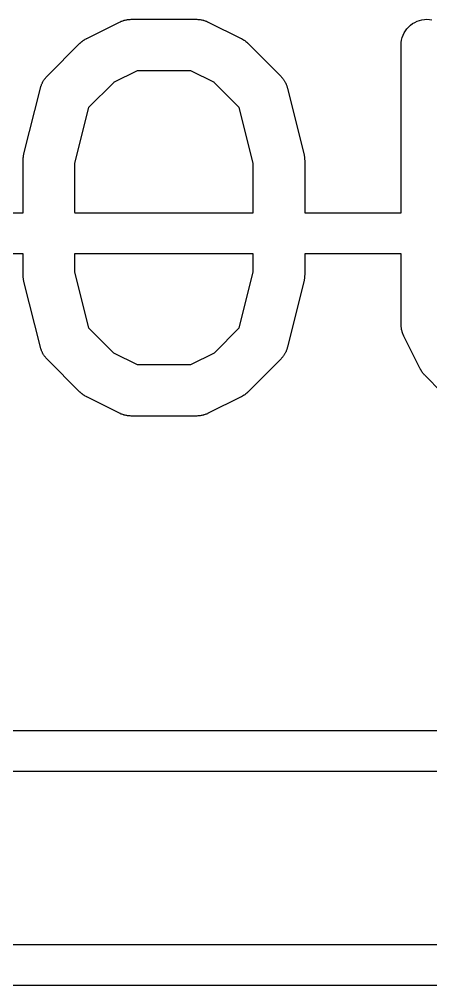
# Model space of a CAD drawing. Header units: metres. Extents: x 89 to 153, y -105 to 4.
# Drawn here: x 114.981 to 116.173, y -104.78 to -101.98 of the extents above; entities that cross this region are included whole.
import ezdxf

# ---------------------------------------------------------------- set-up
doc = ezdxf.new("R2010")
doc.units = ezdxf.units.M

msp = doc.modelspace()

# ---------------------------------------------------------------- linework, layer by layer
for points in [[(113.824, -102.5405), (114.9919, -102.5405), (114.9919, -102.5405), (114.9919, -102.5405), (114.9919, -102.5405), (114.9919, -102.5405), (114.9919, -102.5405), (114.9919, -102.5405), (114.9919, -102.5405), (114.9919, -102.5405), (114.9919, -102.5405), (114.9919, -102.5405), (114.992, -102.5405), (114.992, -102.5405), (114.992, -102.5405), (114.992, -102.5405), (114.992, -102.5405), (114.992, -102.5405), (114.992, -102.5405), (114.992, -102.5404), (114.992, -102.5404), (114.992, -102.5404), (114.992, -102.5404), (114.992, -102.5404), (114.992, -102.5404), (114.9921, -102.5404), (114.9921, -102.5404), (114.9921, -102.5404), (114.9921, -102.5404), (114.9921, -102.5404), (114.9921, -102.5404), (114.9921, -102.5404), (114.9921, -102.5404), (114.9921, -102.5404), (114.9921, -102.5404), (114.9921, -102.5404), (114.9921, -102.5404), (114.9921, -102.5404), (114.9921, -102.5404), (114.9922, -102.5404), (114.9922, -102.5404), (114.9922, -102.5404), (114.9922, -102.5404), (114.9922, -102.5404), (114.9922, -102.5404), (114.9922, -102.5403), (114.9922, -102.5403), (114.9922, -102.5403), (114.9922, -102.5403), (114.9922, -102.5403), (114.9922, -102.5403), (114.9922, -102.5403), (114.9922, -102.5403), (114.9922, -102.5403), (114.9922, -102.5403), (114.9923, -102.5403), (114.9923, -102.5403), (114.9923, -102.5403), (114.9923, -102.5403), (114.9923, -102.5403), (114.9923, -102.5403), (114.9923, -102.5402), (114.9923, -102.5402), (114.9923, -102.5402), (114.9923, -102.5402), (114.9923, -102.5402), (114.9923, -102.5402), (114.9923, -102.5402), (114.9923, -102.5402), (114.9923, -102.5402), (114.9923, -102.5402), (114.9923, -102.5402), (114.9923, -102.5402), (114.9923, -102.5402), (114.9923, -102.5402), (114.9923, -102.5401), (114.9923, -102.5401), (114.9923, -102.5401), (114.9923, -102.5401), (114.9923, -102.5401), (114.9923, -102.5401), (114.9923, -102.5401), (114.9924, -102.5401), (114.9924, -102.5401), (114.9924, -102.5401), (114.9924, -102.5401), (114.9924, -102.5401), (114.9924, -102.5401), (114.9924, -102.54), (114.9924, -102.54), (114.9924, -102.54), (114.9924, -102.54), (114.9924, -102.54), (114.9924, -102.54), (114.9924, -102.54), (114.9924, -102.54), (114.9924, -102.54), (114.9924, -102.54), (114.9924, -102.54), (114.9924, -102.3882), (114.9925, -102.3864), (114.9925, -102.3863), (114.9925, -102.3863), (114.9925, -102.3863), (114.9925, -102.3863), (114.9925, -102.3863), (114.9925, -102.3863), (114.9925, -102.3845), (114.9926, -102.3827), (114.9926, -102.3827), (114.9926, -102.3827), (114.9926, -102.3827), (114.9926, -102.3827), (114.9926, -102.3827), (114.9926, -102.3827), (114.9927, -102.3808), (114.993, -102.3791), (114.993, -102.3791), (114.993, -102.3791), (114.993, -102.3791), (114.993, -102.379), (114.993, -102.379), (114.993, -102.379), (114.9932, -102.3772), (114.9935, -102.3754), (114.9935, -102.3754), (114.9935, -102.3754), (114.9935, -102.3754), (114.9935, -102.3754), (114.9935, -102.3754), (114.9935, -102.3754), (114.9938, -102.3736), (114.9942, -102.3719), (114.9942, -102.3719), (114.9942, -102.3719), (114.9942, -102.3719), (114.9942, -102.3718), (114.9942, -102.3718), (114.9942, -102.3718), (114.9946, -102.3701), (115.0422, -102.1796), (115.0427, -102.1778), (115.0427, -102.1778), (115.0427, -102.1778), (115.0427, -102.1778), (115.0427, -102.1778), (115.0427, -102.1778), (115.0428, -102.1778), (115.0432, -102.176), (115.0438, -102.1743), (115.0438, -102.1743), (115.0438, -102.1743), (115.0438, -102.1743), (115.0438, -102.1743), (115.0438, -102.1743), (115.0438, -102.1743), (115.0443, -102.1726), (115.045, -102.1709), (115.045, -102.1709), (115.045, -102.1709), (115.045, -102.1709), (115.045, -102.1709), (115.045, -102.1709), (115.045, -102.1709), (115.0457, -102.1692), (115.0464, -102.1675), (115.0464, -102.1675), (115.0464, -102.1675), (115.0464, -102.1675), (115.0464, -102.1675), (115.0464, -102.1675), (115.0464, -102.1675), (115.0471, -102.1658), (115.048, -102.1642), (115.048, -102.1642), (115.048, -102.1642), (115.048, -102.1642), (115.048, -102.1642), (115.048, -102.1642), (115.048, -102.1642), (115.0488, -102.1625), (115.0497, -102.161), (115.0497, -102.161), (115.0497, -102.161), (115.0497, -102.161), (115.0497, -102.161), (115.0497, -102.161), (115.0497, -102.161), (115.0506, -102.1594), (115.0516, -102.1579), (115.0516, -102.1579), (115.0516, -102.1579), (115.0516, -102.1578), (115.0516, -102.1578), (115.0516, -102.1578), (115.0516, -102.1578), (115.0525, -102.1563), (115.0536, -102.1548), (115.0536, -102.1548), (115.0536, -102.1548), (115.0536, -102.1548), (115.0536, -102.1548), (115.0536, -102.1548), (115.0536, -102.1548), (115.0546, -102.1533), (115.0558, -102.1519), (115.0558, -102.1519), (115.0558, -102.1519), (115.0558, -102.1519), (115.0558, -102.1519), (115.0558, -102.1519), (115.0558, -102.1519), (115.0569, -102.1504), (115.0581, -102.1491), (115.0581, -102.1491), (115.0581, -102.1491), (115.0581, -102.149), (115.0581, -102.149), (115.0581, -102.149), (115.0581, -102.149), (115.0593, -102.1476), (115.0606, -102.1463), (115.0606, -102.1463), (115.0606, -102.1463), (115.0606, -102.1463), (115.0606, -102.1463), (115.0606, -102.1463), (115.0606, -102.1463), (115.0618, -102.145), (115.157, -102.0497), (115.1578, -102.0491), (115.1578, -102.0491), (115.1578, -102.0491), (115.1578, -102.0491), (115.1578, -102.0491), (115.1578, -102.049), (115.1578, -102.049), (115.1578, -102.049), (115.1585, -102.0483), (115.1605, -102.0466), (115.1605, -102.0466), (115.1605, -102.0466), (115.1605, -102.0466), (115.1605, -102.0466), (115.1605, -102.0466), (115.1605, -102.0466), (115.1625, -102.0448), (115.1633, -102.0442), (115.1633, -102.0442), (115.1633, -102.0442), (115.1633, -102.0442), (115.1633, -102.0442), (115.1633, -102.0442), (115.1633, -102.0442), (115.1633, -102.0442), (115.1641, -102.0436), (115.1662, -102.042), (115.1662, -102.042), (115.1662, -102.042), (115.1662, -102.042), (115.1662, -102.042), (115.1662, -102.042), (115.1662, -102.042), (115.1684, -102.0405), (115.1692, -102.04), (115.1692, -102.0399), (115.1692, -102.0399), (115.1692, -102.0399), (115.1692, -102.0399), (115.1692, -102.0399), (115.1692, -102.0399), (115.1692, -102.0399), (115.1701, -102.0394), (115.1724, -102.0381), (115.1724, -102.0381), (115.1724, -102.0381), (115.1724, -102.0381), (115.1724, -102.0381), (115.1724, -102.0381), (115.1724, -102.0381), (115.1746, -102.0367), (115.1755, -102.0363), (115.1755, -102.0363), (115.1755, -102.0363), (115.1755, -102.0363), (115.1755, -102.0363), (115.1756, -102.0363), (115.1756, -102.0363), (115.1756, -102.0363), (115.1764, -102.0358), (115.2717, -101.9882), (115.2741, -101.9871), (115.2741, -101.9871), (115.2741, -101.9871), (115.2741, -101.9871), (115.2741, -101.9871), (115.2741, -101.9871), (115.2741, -101.9871), (115.2765, -101.986), (115.2774, -101.9856), (115.2774, -101.9856), (115.2774, -101.9856), (115.2774, -101.9856), (115.2774, -101.9856), (115.2774, -101.9856), (115.2774, -101.9856), (115.2774, -101.9856), (115.2784, -101.9852), (115.2809, -101.9844), (115.2809, -101.9844), (115.2809, -101.9844), (115.2809, -101.9844), (115.2809, -101.9844), (115.2809, -101.9844), (115.2809, -101.9844), (115.2834, -101.9835), (115.2843, -101.9832), (115.2843, -101.9832), (115.2843, -101.9832), (115.2843, -101.9832), (115.2843, -101.9832), (115.2844, -101.9832), (115.2844, -101.9832), (115.2844, -101.9832), (115.2853, -101.9829), (115.2879, -101.9824), (115.2879, -101.9824), (115.2879, -101.9824), (115.2879, -101.9824), (115.2879, -101.9824), (115.2879, -101.9824), (115.2879, -101.9824), (115.2905, -101.9817), (115.2914, -101.9816), (115.2915, -101.9816), (115.2915, -101.9816), (115.2915, -101.9816), (115.2915, -101.9816), (115.2915, -101.9816), (115.2915, -101.9816), (115.2915, -101.9816), (115.2925, -101.9813), (115.2951, -101.981), (115.2951, -101.981), (115.2951, -101.981), (115.2951, -101.981), (115.2951, -101.981), (115.2951, -101.981), (115.2951, -101.981), (115.2977, -101.9806), (115.2987, -101.9806), (115.2987, -101.9806), (115.2987, -101.9806), (115.2987, -101.9806), (115.2987, -101.9806), (115.2987, -101.9806), (115.2987, -101.9806), (115.2987, -101.9806), (115.2997, -101.9805), (115.3024, -101.9804), (115.3024, -101.9804), (115.3024, -101.9804), (115.3024, -101.9804), (115.3024, -101.9804), (115.3024, -101.9804), (115.3024, -101.9804), (115.305, -101.9803), (115.4955, -101.9803), (115.4981, -101.9804), (115.4981, -101.9804), (115.4981, -101.9804), (115.4981, -101.9804), (115.4981, -101.9804), (115.4981, -101.9804), (115.4981, -101.9804), (115.5008, -101.9805), (115.5018, -101.9806), (115.5018, -101.9806), (115.5018, -101.9806), (115.5018, -101.9806), (115.5018, -101.9806), (115.5018, -101.9806), (115.5018, -101.9806), (115.5018, -101.9806), (115.5028, -101.9806), (115.5054, -101.981), (115.5054, -101.981), (115.5054, -101.981), (115.5054, -101.981), (115.5054, -101.981), (115.5054, -101.981), (115.5054, -101.981), (115.508, -101.9813), (115.509, -101.9816), (115.509, -101.9816), (115.509, -101.9816), (115.509, -101.9816), (115.509, -101.9816), (115.509, -101.9816), (115.509, -101.9816), (115.509, -101.9816), (115.51, -101.9817), (115.5126, -101.9824), (115.5126, -101.9824), (115.5126, -101.9824), (115.5126, -101.9824), (115.5126, -101.9824), (115.5126, -101.9824), (115.5126, -101.9824), (115.5152, -101.9829), (115.5161, -101.9832), (115.5161, -101.9832), (115.5161, -101.9832), (115.5161, -101.9832), (115.5161, -101.9832), (115.5161, -101.9832), (115.5161, -101.9832), (115.5161, -101.9832), (115.5171, -101.9835), (115.5196, -101.9844), (115.5196, -101.9844), (115.5196, -101.9844), (115.5196, -101.9844), (115.5196, -101.9844), (115.5196, -101.9844), (115.5196, -101.9844), (115.5221, -101.9852), (115.523, -101.9856), (115.523, -101.9856), (115.523, -101.9856), (115.523, -101.9856), (115.523, -101.9856), (115.5231, -101.9856), (115.5231, -101.9856), (115.5231, -101.9856), (115.524, -101.986), (115.5264, -101.9871), (115.5264, -101.9871), (115.5264, -101.9871), (115.5264, -101.9871), (115.5264, -101.9871), (115.5264, -101.9871), (115.5264, -101.9871), (115.5288, -101.9882), (115.624, -102.0358), (115.6249, -102.0363), (115.6249, -102.0363), (115.6249, -102.0363), (115.6249, -102.0363), (115.6249, -102.0363), (115.6249, -102.0363), (115.6249, -102.0363), (115.6249, -102.0363), (115.6259, -102.0367), (115.6281, -102.0381), (115.6281, -102.0381), (115.6281, -102.0381), (115.6281, -102.0381), (115.6281, -102.0381), (115.6281, -102.0381), (115.6281, -102.0381), (115.6304, -102.0394), (115.6312, -102.0399), (115.6312, -102.0399), (115.6312, -102.0399), (115.6313, -102.0399), (115.6313, -102.0399), (115.6313, -102.0399), (115.6313, -102.0399), (115.6313, -102.04), (115.6321, -102.0405), (115.6342, -102.042), (115.6342, -102.042), (115.6342, -102.042), (115.6342, -102.042), (115.6343, -102.042), (115.6343, -102.042), (115.6343, -102.042), (115.6364, -102.0436), (115.6372, -102.0442), (115.6372, -102.0442), (115.6372, -102.0442), (115.6372, -102.0442), (115.6372, -102.0442), (115.6372, -102.0442), (115.6372, -102.0442), (115.6372, -102.0442), (115.638, -102.0448), (115.64, -102.0466), (115.64, -102.0466), (115.64, -102.0466), (115.64, -102.0466), (115.64, -102.0466), (115.64, -102.0466), (115.64, -102.0466), (115.642, -102.0483), (115.6427, -102.049), (115.6427, -102.049), (115.6427, -102.049), (115.6427, -102.0491), (115.6427, -102.0491), (115.6427, -102.0491), (115.6427, -102.0491), (115.6427, -102.0491), (115.6434, -102.0497), (115.7386, -102.145), (115.7399, -102.1463), (115.7399, -102.1463), (115.7399, -102.1463), (115.7399, -102.1463), (115.7399, -102.1463), (115.7399, -102.1463), (115.7399, -102.1463), (115.7412, -102.1476), (115.7423, -102.149), (115.7423, -102.149), (115.7423, -102.149), (115.7424, -102.149), (115.7424, -102.1491), (115.7424, -102.1491), (115.7424, -102.1491), (115.7436, -102.1504), (115.7447, -102.1519), (115.7447, -102.1519), (115.7447, -102.1519), (115.7447, -102.1519), (115.7447, -102.1519), (115.7447, -102.1519), (115.7447, -102.1519), (115.7458, -102.1533), (115.7468, -102.1548), (115.7468, -102.1548), (115.7468, -102.1548), (115.7468, -102.1548), (115.7469, -102.1548), (115.7469, -102.1548), (115.7469, -102.1548), (115.7479, -102.1563), (115.7489, -102.1578), (115.7489, -102.1578), (115.7489, -102.1578), (115.7489, -102.1578), (115.7489, -102.1579), (115.7489, -102.1579), (115.7489, -102.1579), (115.7499, -102.1594), (115.7507, -102.161), (115.7508, -102.161), (115.7508, -102.161), (115.7508, -102.161), (115.7508, -102.161), (115.7508, -102.161), (115.7508, -102.161), (115.7517, -102.1625), (115.7525, -102.1642), (115.7525, -102.1642), (115.7525, -102.1642), (115.7525, -102.1642), (115.7525, -102.1642), (115.7525, -102.1642), (115.7525, -102.1642), (115.7533, -102.1658), (115.754, -102.1675), (115.754, -102.1675), (115.754, -102.1675), (115.754, -102.1675), (115.754, -102.1675), (115.754, -102.1675), (115.754, -102.1675), (115.7548, -102.1692), (115.7554, -102.1709), (115.7554, -102.1709), (115.7554, -102.1709), (115.7554, -102.1709), (115.7554, -102.1709), (115.7554, -102.1709), (115.7554, -102.1709), (115.7561, -102.1726), (115.7567, -102.1743), (115.7567, -102.1743), (115.7567, -102.1743), (115.7567, -102.1743), (115.7567, -102.1743), (115.7567, -102.1743), (115.7567, -102.1743), (115.7573, -102.176), (115.7577, -102.1778), (115.7577, -102.1778), (115.7577, -102.1778), (115.7577, -102.1778), (115.7577, -102.1778), (115.7577, -102.1778), (115.7577, -102.1778), (115.7583, -102.1796), (115.8059, -102.3701), (115.8062, -102.3718), (115.8062, -102.3718), (115.8062, -102.3718), (115.8062, -102.3719), (115.8062, -102.3719), (115.8062, -102.3719), (115.8062, -102.3719), (115.8067, -102.3736), (115.8069, -102.3754), (115.8069, -102.3754), (115.8069, -102.3754), (115.8069, -102.3754), (115.8069, -102.3754), (115.8069, -102.3754), (115.8069, -102.3754), (115.8073, -102.3772), (115.8075, -102.379), (115.8075, -102.379), (115.8075, -102.379), (115.8075, -102.3791), (115.8075, -102.3791), (115.8075, -102.3791), (115.8075, -102.3791), (115.8077, -102.3808), (115.8078, -102.3827), (115.8078, -102.3827), (115.8078, -102.3827), (115.8078, -102.3827), (115.8078, -102.3827), (115.8078, -102.3827), (115.8078, -102.3827), (115.808, -102.3845), (115.808, -102.3863), (115.808, -102.3863), (115.808, -102.3863), (115.808, -102.3863), (115.808, -102.3863), (115.808, -102.3863), (115.808, -102.3864), (115.8081, -102.3882), (115.8081, -102.54), (115.8081, -102.54), (115.8081, -102.54), (115.8081, -102.54), (115.8081, -102.54), (115.8081, -102.54), (115.8081, -102.54), (115.8081, -102.54), (115.8081, -102.54), (115.8081, -102.54), (115.8081, -102.54), (115.8081, -102.5401), (115.8081, -102.5401), (115.8081, -102.5401), (115.8081, -102.5401), (115.8081, -102.5401), (115.8081, -102.5401), (115.8081, -102.5401), (115.8081, -102.5401), (115.8081, -102.5401), (115.8081, -102.5401), (115.8081, -102.5401), (115.8081, -102.5401), (115.8081, -102.5401), (115.8081, -102.5402), (115.8081, -102.5402), (115.8082, -102.5402), (115.8082, -102.5402), (115.8082, -102.5402), (115.8082, -102.5402), (115.8082, -102.5402), (115.8082, -102.5402), (115.8082, -102.5402), (115.8082, -102.5402), (115.8082, -102.5402), (115.8082, -102.5402), (115.8082, -102.5402), (115.8082, -102.5402), (115.8082, -102.5403), (115.8082, -102.5403), (115.8082, -102.5403), (115.8082, -102.5403), (115.8082, -102.5403), (115.8082, -102.5403), (115.8082, -102.5403), (115.8082, -102.5403), (115.8082, -102.5403), (115.8082, -102.5403), (115.8083, -102.5403), (115.8083, -102.5403), (115.8083, -102.5403), (115.8083, -102.5403), (115.8083, -102.5403), (115.8083, -102.5403), (115.8083, -102.5404), (115.8083, -102.5404), (115.8083, -102.5404), (115.8083, -102.5404), (115.8083, -102.5404), (115.8083, -102.5404), (115.8083, -102.5404), (115.8083, -102.5404), (115.8083, -102.5404), (115.8084, -102.5404), (115.8084, -102.5404), (115.8084, -102.5404), (115.8084, -102.5404), (115.8084, -102.5404), (115.8084, -102.5404), (115.8084, -102.5404), (115.8084, -102.5404), (115.8084, -102.5404), (115.8084, -102.5404), (115.8084, -102.5404), (115.8084, -102.5404), (115.8084, -102.5404), (115.8084, -102.5404), (115.8085, -102.5404), (115.8085, -102.5404), (115.8085, -102.5404), (115.8085, -102.5405), (115.8085, -102.5405), (115.8085, -102.5405), (115.8085, -102.5405), (115.8085, -102.5405), (115.8085, -102.5405), (115.8085, -102.5405), (115.8085, -102.5405), (115.8085, -102.5405), (115.8085, -102.5405), (115.8086, -102.5405), (115.8086, -102.5405), (115.8086, -102.5405), (115.8086, -102.5405), (115.8086, -102.5405), (115.8086, -102.5405), (115.8086, -102.5405), (115.8086, -102.5405), (116.0871, -102.5405), (116.0871, -102.5405), (116.0871, -102.5405), (116.0871, -102.5405), (116.0871, -102.5405), (116.0871, -102.5405), (116.0872, -102.5405), (116.0872, -102.5405), (116.0872, -102.5405), (116.0872, -102.5405), (116.0872, -102.5405), (116.0872, -102.5405), (116.0872, -102.5405), (116.0872, -102.5405), (116.0872, -102.5405), (116.0872, -102.5405), (116.0872, -102.5405), (116.0872, -102.5405), (116.0873, -102.5404), (116.0873, -102.5404), (116.0873, -102.5404), (116.0873, -102.5404), (116.0873, -102.5404), (116.0873, -102.5404), (116.0873, -102.5404), (116.0873, -102.5404), (116.0873, -102.5404), (116.0873, -102.5404), (116.0873, -102.5404), (116.0873, -102.5404), (116.0873, -102.5404), (116.0873, -102.5404), (116.0874, -102.5404), (116.0874, -102.5404), (116.0874, -102.5404), (116.0874, -102.5404), (116.0874, -102.5404), (116.0874, -102.5404), (116.0874, -102.5404), (116.0874, -102.5404), (116.0874, -102.5404), (116.0874, -102.5404), (116.0874, -102.5404), (116.0874, -102.5404), (116.0874, -102.5403), (116.0874, -102.5403), (116.0874, -102.5403), (116.0875, -102.5403), (116.0875, -102.5403), (116.0875, -102.5403), (116.0875, -102.5403), (116.0875, -102.5403), (116.0875, -102.5403), (116.0875, -102.5403), (116.0875, -102.5403), (116.0875, -102.5403), (116.0875, -102.5403), (116.0875, -102.5403), (116.0875, -102.5403), (116.0875, -102.5403), (116.0875, -102.5402), (116.0875, -102.5402), (116.0875, -102.5402), (116.0875, -102.5402), (116.0875, -102.5402), (116.0875, -102.5402), (116.0875, -102.5402), (116.0875, -102.5402), (116.0876, -102.5402), (116.0876, -102.5402), (116.0876, -102.5402), (116.0876, -102.5402), (116.0876, -102.5402), (116.0876, -102.5402), (116.0876, -102.5401), (116.0876, -102.5401), (116.0876, -102.5401), (116.0876, -102.5401), (116.0876, -102.5401), (116.0876, -102.5401), (116.0876, -102.5401), (116.0876, -102.5401), (116.0876, -102.5401), (116.0876, -102.5401), (116.0876, -102.5401), (116.0876, -102.5401), (116.0876, -102.5401), (116.0876, -102.54), (116.0876, -102.54), (116.0876, -102.54), (116.0876, -102.54), (116.0876, -102.54), (116.0876, -102.54), (116.0876, -102.54), (116.0876, -102.54), (116.0876, -102.54), (116.0876, -102.54), (116.0876, -102.54), (116.0876, -102.0548), (116.088, -102.0475), (116.089, -102.0403), (116.0908, -102.0332), (116.0933, -102.0263), (116.0964, -102.0197), (116.1002, -102.0134), (116.1045, -102.0075), (116.1094, -102.0021), (116.1149, -101.9972), (116.1207, -101.9928), (116.127, -101.9891), (116.1336, -101.986), (116.1405, -101.9835), (116.1476, -101.9817), (116.1548, -101.9806), (116.1621, -101.9803), (116.1694, -101.9806), (116.1767, -101.9817)], [(115.1415, -102.3973), (115.1415, -102.3973), (115.1415, -102.3973), (115.1415, -102.3973), (115.1414, -102.3973), (115.1414, -102.3973), (115.1414, -102.3973), (115.1414, -102.3973), (115.1414, -102.3974), (115.1414, -102.3974), (115.1414, -102.3974), (115.1414, -102.3974), (115.1414, -102.3974), (115.1414, -102.54), (115.1414, -102.54), (115.1414, -102.54), (115.1414, -102.54), (115.1414, -102.54), (115.1414, -102.54), (115.1414, -102.54), (115.1414, -102.54), (115.1414, -102.54), (115.1414, -102.54), (115.1414, -102.54), (115.1414, -102.5401), (115.1415, -102.5401), (115.1415, -102.5401), (115.1415, -102.5401), (115.1415, -102.5401), (115.1415, -102.5401), (115.1415, -102.5401), (115.1415, -102.5401), (115.1415, -102.5401), (115.1415, -102.5401), (115.1415, -102.5401), (115.1415, -102.5401), (115.1415, -102.5401), (115.1415, -102.5402), (115.1415, -102.5402), (115.1415, -102.5402), (115.1415, -102.5402), (115.1415, -102.5402), (115.1415, -102.5402), (115.1415, -102.5402), (115.1415, -102.5402), (115.1415, -102.5402), (115.1415, -102.5402), (115.1415, -102.5402), (115.1415, -102.5402), (115.1415, -102.5402), (115.1415, -102.5402), (115.1415, -102.5403), (115.1415, -102.5403), (115.1415, -102.5403), (115.1415, -102.5403), (115.1416, -102.5403), (115.1416, -102.5403), (115.1416, -102.5403), (115.1416, -102.5403), (115.1416, -102.5403), (115.1416, -102.5403), (115.1416, -102.5403), (115.1416, -102.5403), (115.1416, -102.5403), (115.1416, -102.5403), (115.1416, -102.5403), (115.1416, -102.5403), (115.1416, -102.5404), (115.1416, -102.5404), (115.1416, -102.5404), (115.1416, -102.5404), (115.1416, -102.5404), (115.1417, -102.5404), (115.1417, -102.5404), (115.1417, -102.5404), (115.1417, -102.5404), (115.1417, -102.5404), (115.1417, -102.5404), (115.1417, -102.5404), (115.1417, -102.5404), (115.1417, -102.5404), (115.1417, -102.5404), (115.1417, -102.5404), (115.1417, -102.5404), (115.1417, -102.5404), (115.1418, -102.5404), (115.1418, -102.5404), (115.1418, -102.5404), (115.1418, -102.5404), (115.1418, -102.5404), (115.1418, -102.5404), (115.1418, -102.5404), (115.1418, -102.5404), (115.1418, -102.5405), (115.1418, -102.5405), (115.1418, -102.5405), (115.1418, -102.5405), (115.1418, -102.5405), (115.1418, -102.5405), (115.1419, -102.5405), (115.1419, -102.5405), (115.1419, -102.5405), (115.1419, -102.5405), (115.1419, -102.5405), (115.1419, -102.5405), (115.1419, -102.5405), (115.1419, -102.5405), (115.1419, -102.5405), (115.1419, -102.5405), (115.1419, -102.5405), (115.1419, -102.5405), (115.6585, -102.5405), (115.6585, -102.5405), (115.6585, -102.5405), (115.6586, -102.5405), (115.6586, -102.5405), (115.6586, -102.5405), (115.6586, -102.5405), (115.6586, -102.5405), (115.6586, -102.5405), (115.6586, -102.5405), (115.6586, -102.5405), (115.6586, -102.5405), (115.6586, -102.5405), (115.6586, -102.5405), (115.6586, -102.5405), (115.6587, -102.5405), (115.6587, -102.5405), (115.6587, -102.5405), (115.6587, -102.5404), (115.6587, -102.5404), (115.6587, -102.5404), (115.6587, -102.5404), (115.6587, -102.5404), (115.6587, -102.5404), (115.6587, -102.5404), (115.6587, -102.5404), (115.6587, -102.5404), (115.6587, -102.5404), (115.6587, -102.5404), (115.6588, -102.5404), (115.6588, -102.5404), (115.6588, -102.5404), (115.6588, -102.5404), (115.6588, -102.5404), (115.6588, -102.5404), (115.6588, -102.5404), (115.6588, -102.5404), (115.6588, -102.5404), (115.6588, -102.5404), (115.6588, -102.5404), (115.6588, -102.5404), (115.6588, -102.5404), (115.6589, -102.5404), (115.6589, -102.5404), (115.6589, -102.5403), (115.6589, -102.5403), (115.6589, -102.5403), (115.6589, -102.5403), (115.6589, -102.5403), (115.6589, -102.5403), (115.6589, -102.5403), (115.6589, -102.5403), (115.6589, -102.5403), (115.6589, -102.5403), (115.6589, -102.5403), (115.6589, -102.5403), (115.6589, -102.5403), (115.6589, -102.5403), (115.6589, -102.5403), (115.6589, -102.5403), (115.6589, -102.5402), (115.6589, -102.5402), (115.659, -102.5402), (115.659, -102.5402), (115.659, -102.5402), (115.659, -102.5402), (115.659, -102.5402), (115.659, -102.5402), (115.659, -102.5402), (115.659, -102.5402), (115.659, -102.5402), (115.659, -102.5402), (115.659, -102.5402), (115.659, -102.5402), (115.659, -102.5401), (115.659, -102.5401), (115.659, -102.5401), (115.659, -102.5401), (115.659, -102.5401), (115.659, -102.5401), (115.659, -102.5401), (115.659, -102.5401), (115.659, -102.5401), (115.659, -102.5401), (115.659, -102.5401), (115.659, -102.5401), (115.659, -102.5401), (115.659, -102.54), (115.659, -102.54), (115.659, -102.54), (115.659, -102.54), (115.659, -102.54), (115.659, -102.54), (115.659, -102.54), (115.659, -102.54), (115.659, -102.54), (115.659, -102.54), (115.659, -102.54), (115.659, -102.3974), (115.659, -102.3974), (115.659, -102.3974), (115.659, -102.3974), (115.659, -102.3974), (115.659, -102.3973), (115.659, -102.3973), (115.659, -102.3973), (115.659, -102.3973), (115.659, -102.3973), (115.659, -102.3973), (115.659, -102.3973), (115.659, -102.3973), (115.659, -102.3973), (115.6187, -102.2359), (115.6187, -102.2359), (115.6187, -102.2359), (115.6187, -102.2359), (115.6187, -102.2359), (115.6187, -102.2359), (115.6187, -102.2359), (115.6187, -102.2359), (115.6187, -102.2359), (115.6187, -102.2359), (115.6187, -102.2359), (115.6187, -102.2358), (115.6187, -102.2358), (115.6187, -102.2358), (115.6186, -102.2358), (115.6186, -102.2358), (115.6186, -102.2358), (115.6186, -102.2358), (115.6186, -102.2358), (115.6186, -102.2358), (115.6186, -102.2358), (115.6186, -102.2358), (115.6186, -102.2358), (115.6186, -102.2358), (115.6186, -102.2358), (115.6186, -102.2358), (115.6186, -102.2357), (115.6186, -102.2357), (115.6186, -102.2357), (115.6186, -102.2357), (115.6186, -102.2357), (115.6186, -102.2357), (115.6186, -102.2357), (115.6186, -102.2357), (115.6186, -102.2357), (115.6186, -102.2357), (115.6186, -102.2357), (115.6185, -102.2357), (115.5466, -102.1638), (115.5466, -102.1637), (115.5466, -102.1637), (115.5466, -102.1637), (115.5466, -102.1637), (115.5466, -102.1637), (115.5466, -102.1637), (115.5466, -102.1637), (115.5466, -102.1637), (115.5466, -102.1637), (115.5466, -102.1637), (115.5465, -102.1637), (115.5465, -102.1637), (115.5465, -102.1637), (115.5465, -102.1637), (115.5465, -102.1637), (115.5465, -102.1637), (115.5465, -102.1637), (115.5465, -102.1637), (115.5465, -102.1637), (115.478, -102.1294), (115.478, -102.1294), (115.478, -102.1294), (115.478, -102.1294), (115.478, -102.1294), (115.478, -102.1294), (115.4779, -102.1294), (115.4779, -102.1294), (115.4779, -102.1294), (115.4779, -102.1294), (115.4779, -102.1294), (115.4779, -102.1294), (115.4779, -102.1294), (115.4779, -102.1294), (115.4779, -102.1294), (115.4779, -102.1294), (115.4779, -102.1294), (115.4779, -102.1294), (115.4779, -102.1294), (115.4779, -102.1294), (115.4778, -102.1294), (115.4778, -102.1294), (115.4778, -102.1294), (115.4778, -102.1294), (115.4778, -102.1294), (115.4778, -102.1294), (115.4778, -102.1294), (115.4778, -102.1294), (115.4778, -102.1294), (115.4778, -102.1294), (115.4778, -102.1294), (115.4778, -102.1294), (115.3227, -102.1294), (115.3227, -102.1294), (115.3227, -102.1294), (115.3227, -102.1294), (115.3227, -102.1294), (115.3227, -102.1294), (115.3227, -102.1294), (115.3227, -102.1294), (115.3227, -102.1294), (115.3226, -102.1294), (115.3226, -102.1294), (115.3226, -102.1294), (115.3226, -102.1294), (115.3226, -102.1294), (115.3226, -102.1294), (115.3226, -102.1294), (115.3226, -102.1294), (115.3226, -102.1294), (115.3226, -102.1294), (115.3226, -102.1294), (115.3226, -102.1294), (115.3226, -102.1294), (115.3226, -102.1294), (115.3225, -102.1294), (115.3225, -102.1294), (115.3225, -102.1294), (115.3225, -102.1294), (115.3225, -102.1294), (115.3225, -102.1294), (115.3225, -102.1294), (115.3225, -102.1294), (115.3225, -102.1294), (115.254, -102.1637), (115.254, -102.1637), (115.254, -102.1637), (115.254, -102.1637), (115.254, -102.1637), (115.254, -102.1637), (115.2539, -102.1637), (115.2539, -102.1637), (115.2539, -102.1637), (115.2539, -102.1637), (115.2539, -102.1637), (115.2539, -102.1637), (115.2539, -102.1637), (115.2539, -102.1637), (115.2539, -102.1637), (115.2539, -102.1637), (115.2539, -102.1637), (115.2539, -102.1637), (115.2539, -102.1637), (115.2539, -102.1638), (115.1819, -102.2357), (115.1819, -102.2357), (115.1819, -102.2357), (115.1819, -102.2357), (115.1819, -102.2357), (115.1819, -102.2357), (115.1819, -102.2357), (115.1819, -102.2357), (115.1819, -102.2357), (115.1819, -102.2357), (115.1819, -102.2357), (115.1819, -102.2357), (115.1819, -102.2358), (115.1819, -102.2358), (115.1819, -102.2358), (115.1819, -102.2358), (115.1819, -102.2358), (115.1819, -102.2358), (115.1818, -102.2358), (115.1818, -102.2358), (115.1818, -102.2358), (115.1818, -102.2358), (115.1818, -102.2358), (115.1818, -102.2358), (115.1818, -102.2358), (115.1818, -102.2358), (115.1818, -102.2358), (115.1818, -102.2359), (115.1818, -102.2359), (115.1818, -102.2359), (115.1818, -102.2359), (115.1818, -102.2359), (115.1818, -102.2359), (115.1818, -102.2359), (115.1818, -102.2359), (115.1818, -102.2359), (115.1818, -102.2359), (115.1818, -102.2359), (115.1415, -102.3973), (115.1415, -102.3973)], [(116.2047, -103.0599), (116.1571, -103.0123), (116.1564, -103.0115), (116.1564, -103.0115), (116.1564, -103.0115), (116.1564, -103.0115), (116.1564, -103.0115), (116.1564, -103.0115), (116.1564, -103.0115), (116.1564, -103.0115), (116.1556, -103.0108), (116.1539, -103.0088), (116.1539, -103.0088), (116.1539, -103.0088), (116.1539, -103.0088), (116.1539, -103.0088), (116.1539, -103.0088), (116.1539, -103.0088), (116.1521, -103.0069), (116.1515, -103.0061), (116.1515, -103.0061), (116.1515, -103.0061), (116.1515, -103.0061), (116.1515, -103.0061), (116.1515, -103.006), (116.1515, -103.006), (116.1515, -103.006), (116.1509, -103.0053), (116.1494, -103.0031), (116.1494, -103.0031), (116.1494, -103.0031), (116.1494, -103.0031), (116.1494, -103.0031), (116.1494, -103.0031), (116.1494, -103.0031), (116.1478, -103.001), (116.1473, -103.0001), (116.1473, -103.0001), (116.1473, -103.0001), (116.1473, -103.0001), (116.1473, -103.0001), (116.1473, -103.0001), (116.1473, -103.0001), (116.1473, -103.0001), (116.1467, -102.9993), (116.1454, -102.997), (116.1454, -102.997), (116.1454, -102.997), (116.1454, -102.997), (116.1454, -102.997), (116.1454, -102.997), (116.1454, -102.997), (116.144, -102.9947), (116.1436, -102.9938), (116.1436, -102.9938), (116.1436, -102.9938), (116.1436, -102.9938), (116.1436, -102.9938), (116.1436, -102.9938), (116.1436, -102.9938), (116.1436, -102.9938), (116.1431, -102.9929), (116.0955, -102.8977), (116.0944, -102.8953), (116.0944, -102.8953), (116.0944, -102.8953), (116.0944, -102.8953), (116.0944, -102.8953), (116.0944, -102.8953), (116.0944, -102.8952), (116.0933, -102.8929), (116.0929, -102.8919), (116.0929, -102.8919), (116.0929, -102.8919), (116.0929, -102.8919), (116.0929, -102.8919), (116.0929, -102.8919), (116.0929, -102.8919), (116.0929, -102.8919), (116.0925, -102.891), (116.0917, -102.8885), (116.0917, -102.8885), (116.0917, -102.8885), (116.0917, -102.8885), (116.0917, -102.8885), (116.0917, -102.8885), (116.0917, -102.8885), (116.0908, -102.886), (116.0906, -102.885), (116.0906, -102.885), (116.0906, -102.885), (116.0906, -102.885), (116.0906, -102.885), (116.0906, -102.885), (116.0906, -102.885), (116.0906, -102.885), (116.0903, -102.884), (116.0897, -102.8815), (116.0897, -102.8815), (116.0897, -102.8815), (116.0897, -102.8814), (116.0897, -102.8814), (116.0897, -102.8814), (116.0897, -102.8814), (116.089, -102.8789), (116.0889, -102.8779), (116.0889, -102.8779), (116.0889, -102.8779), (116.0889, -102.8779), (116.0889, -102.8779), (116.0889, -102.8779), (116.0889, -102.8779), (116.0889, -102.8779), (116.0887, -102.8769), (116.0884, -102.8743), (116.0884, -102.8743), (116.0884, -102.8743), (116.0884, -102.8743), (116.0884, -102.8743), (116.0884, -102.8743), (116.0884, -102.8743), (116.088, -102.8716), (116.0879, -102.8707), (116.0879, -102.8706), (116.0879, -102.8706), (116.0879, -102.8706), (116.0879, -102.8706), (116.0879, -102.8706), (116.0879, -102.8706), (116.0879, -102.8706), (116.0878, -102.8696), (116.0877, -102.867), (116.0877, -102.867), (116.0877, -102.867), (116.0877, -102.867), (116.0877, -102.867), (116.0877, -102.867), (116.0877, -102.867), (116.0876, -102.8643), (116.0876, -102.66), (116.0876, -102.66), (116.0876, -102.66), (116.0876, -102.66), (116.0876, -102.66), (116.0876, -102.66), (116.0876, -102.66), (116.0876, -102.66), (116.0876, -102.66), (116.0876, -102.66), (116.0876, -102.66), (116.0876, -102.6599), (116.0876, -102.6599), (116.0876, -102.6599), (116.0876, -102.6599), (116.0876, -102.6599), (116.0876, -102.6599), (116.0876, -102.6599), (116.0876, -102.6599), (116.0876, -102.6599), (116.0876, -102.6599), (116.0876, -102.6599), (116.0876, -102.6599), (116.0876, -102.6599), (116.0876, -102.6598), (116.0876, -102.6598), (116.0876, -102.6598), (116.0876, -102.6598), (116.0876, -102.6598), (116.0876, -102.6598), (116.0875, -102.6598), (116.0875, -102.6598), (116.0875, -102.6598), (116.0875, -102.6598), (116.0875, -102.6598), (116.0875, -102.6598), (116.0875, -102.6598), (116.0875, -102.6598), (116.0875, -102.6597), (116.0875, -102.6597), (116.0875, -102.6597), (116.0875, -102.6597), (116.0875, -102.6597), (116.0875, -102.6597), (116.0875, -102.6597), (116.0875, -102.6597), (116.0875, -102.6597), (116.0875, -102.6597), (116.0875, -102.6597), (116.0875, -102.6597), (116.0875, -102.6597), (116.0874, -102.6597), (116.0874, -102.6597), (116.0874, -102.6597), (116.0874, -102.6596), (116.0874, -102.6596), (116.0874, -102.6596), (116.0874, -102.6596), (116.0874, -102.6596), (116.0874, -102.6596), (116.0874, -102.6596), (116.0874, -102.6596), (116.0874, -102.6596), (116.0874, -102.6596), (116.0874, -102.6596), (116.0874, -102.6596), (116.0873, -102.6596), (116.0873, -102.6596), (116.0873, -102.6596), (116.0873, -102.6596), (116.0873, -102.6596), (116.0873, -102.6596), (116.0873, -102.6596), (116.0873, -102.6596), (116.0873, -102.6596), (116.0873, -102.6596), (116.0873, -102.6596), (116.0873, -102.6596), (116.0873, -102.6596), (116.0873, -102.6596), (116.0872, -102.6595), (116.0872, -102.6595), (116.0872, -102.6595), (116.0872, -102.6595), (116.0872, -102.6595), (116.0872, -102.6595), (116.0872, -102.6595), (116.0872, -102.6595), (116.0872, -102.6595), (116.0872, -102.6595), (116.0872, -102.6595), (116.0872, -102.6595), (116.0871, -102.6595), (116.0871, -102.6595), (116.0871, -102.6595), (116.0871, -102.6595), (116.0871, -102.6595), (116.0871, -102.6595), (115.8086, -102.6595), (115.8086, -102.6595), (115.8086, -102.6595), (115.8086, -102.6595), (115.8086, -102.6595), (115.8086, -102.6595), (115.8086, -102.6595), (115.8086, -102.6595), (115.8085, -102.6595), (115.8085, -102.6595), (115.8085, -102.6595), (115.8085, -102.6595), (115.8085, -102.6595), (115.8085, -102.6595), (115.8085, -102.6595), (115.8085, -102.6595), (115.8085, -102.6595), (115.8085, -102.6595), (115.8085, -102.6596), (115.8085, -102.6596), (115.8085, -102.6596), (115.8084, -102.6596), (115.8084, -102.6596), (115.8084, -102.6596), (115.8084, -102.6596), (115.8084, -102.6596), (115.8084, -102.6596), (115.8084, -102.6596), (115.8084, -102.6596), (115.8084, -102.6596), (115.8084, -102.6596), (115.8084, -102.6596), (115.8084, -102.6596), (115.8084, -102.6596), (115.8084, -102.6596), (115.8083, -102.6596), (115.8083, -102.6596), (115.8083, -102.6596), (115.8083, -102.6596), (115.8083, -102.6596), (115.8083, -102.6596), (115.8083, -102.6596), (115.8083, -102.6596), (115.8083, -102.6596), (115.8083, -102.6597), (115.8083, -102.6597), (115.8083, -102.6597), (115.8083, -102.6597), (115.8083, -102.6597), (115.8083, -102.6597), (115.8082, -102.6597), (115.8082, -102.6597), (115.8082, -102.6597), (115.8082, -102.6597), (115.8082, -102.6597), (115.8082, -102.6597), (115.8082, -102.6597), (115.8082, -102.6597), (115.8082, -102.6597), (115.8082, -102.6597), (115.8082, -102.6598), (115.8082, -102.6598), (115.8082, -102.6598), (115.8082, -102.6598), (115.8082, -102.6598), (115.8082, -102.6598), (115.8082, -102.6598), (115.8082, -102.6598), (115.8082, -102.6598), (115.8082, -102.6598), (115.8082, -102.6598), (115.8082, -102.6598), (115.8081, -102.6598), (115.8081, -102.6598), (115.8081, -102.6599), (115.8081, -102.6599), (115.8081, -102.6599), (115.8081, -102.6599), (115.8081, -102.6599), (115.8081, -102.6599), (115.8081, -102.6599), (115.8081, -102.6599), (115.8081, -102.6599), (115.8081, -102.6599), (115.8081, -102.6599), (115.8081, -102.6599), (115.8081, -102.6599), (115.8081, -102.66), (115.8081, -102.66), (115.8081, -102.66), (115.8081, -102.66), (115.8081, -102.66), (115.8081, -102.66), (115.8081, -102.66), (115.8081, -102.66), (115.8081, -102.66), (115.8081, -102.66), (115.8081, -102.66), (115.8081, -102.7215), (115.808, -102.7233), (115.808, -102.7233), (115.808, -102.7233), (115.808, -102.7233), (115.808, -102.7233), (115.808, -102.7233), (115.808, -102.7233), (115.808, -102.7251), (115.8078, -102.7269), (115.8078, -102.7269), (115.8078, -102.7269), (115.8078, -102.7269), (115.8078, -102.727), (115.8078, -102.727), (115.8078, -102.727), (115.8077, -102.7288), (115.8075, -102.7306), (115.8075, -102.7306), (115.8075, -102.7306), (115.8075, -102.7306), (115.8075, -102.7306), (115.8075, -102.7306), (115.8075, -102.7306), (115.8073, -102.7324), (115.8069, -102.7342), (115.8069, -102.7342), (115.8069, -102.7342), (115.8069, -102.7342), (115.8069, -102.7342), (115.8069, -102.7342), (115.8069, -102.7342), (115.8067, -102.736), (115.8062, -102.7378), (115.8062, -102.7378), (115.8062, -102.7378), (115.8062, -102.7378), (115.8062, -102.7378), (115.8062, -102.7378), (115.8062, -102.7378), (115.8059, -102.7396), (115.7583, -102.93), (115.7577, -102.9318), (115.7577, -102.9318), (115.7577, -102.9318), (115.7577, -102.9318), (115.7577, -102.9318), (115.7577, -102.9318), (115.7577, -102.9318), (115.7573, -102.9336), (115.7567, -102.9353), (115.7567, -102.9353), (115.7567, -102.9353), (115.7567, -102.9353), (115.7567, -102.9353), (115.7567, -102.9353), (115.7567, -102.9353), (115.7561, -102.937), (115.7554, -102.9387), (115.7554, -102.9387), (115.7554, -102.9387), (115.7554, -102.9387), (115.7554, -102.9388), (115.7554, -102.9388), (115.7554, -102.9388), (115.7548, -102.9405), (115.754, -102.9421), (115.754, -102.9421), (115.754, -102.9421), (115.754, -102.9421), (115.754, -102.9421), (115.754, -102.9421), (115.754, -102.9421), (115.7533, -102.9438), (115.7525, -102.9454), (115.7525, -102.9454), (115.7525, -102.9454), (115.7525, -102.9454), (115.7525, -102.9454), (115.7525, -102.9454), (115.7525, -102.9454), (115.7517, -102.9471), (115.7508, -102.9486), (115.7508, -102.9486), (115.7508, -102.9486), (115.7508, -102.9487), (115.7508, -102.9487), (115.7508, -102.9487), (115.7507, -102.9487), (115.7499, -102.9503), (115.7489, -102.9518), (115.7489, -102.9518), (115.7489, -102.9518), (115.7489, -102.9518), (115.7489, -102.9518), (115.7489, -102.9518), (115.7489, -102.9518), (115.7479, -102.9534), (115.7469, -102.9548), (115.7469, -102.9548), (115.7469, -102.9548), (115.7468, -102.9548), (115.7468, -102.9548), (115.7468, -102.9548), (115.7468, -102.9548), (115.7458, -102.9563), (115.7447, -102.9578), (115.7447, -102.9578), (115.7447, -102.9578), (115.7447, -102.9578), (115.7447, -102.9578), (115.7447, -102.9578), (115.7447, -102.9578), (115.7436, -102.9592), (115.7424, -102.9606), (115.7424, -102.9606), (115.7424, -102.9606), (115.7424, -102.9606), (115.7423, -102.9606), (115.7423, -102.9606), (115.7423, -102.9606), (115.7412, -102.962), (115.7399, -102.9633), (115.7399, -102.9633), (115.7399, -102.9633), (115.7399, -102.9633), (115.7399, -102.9633), (115.7399, -102.9633), (115.7399, -102.9633), (115.7386, -102.9647), (115.6434, -103.0599), (115.6427, -103.0606), (115.6427, -103.0606), (115.6427, -103.0606), (115.6427, -103.0606), (115.6427, -103.0606), (115.6427, -103.0606), (115.6427, -103.0606), (115.6427, -103.0606), (115.642, -103.0613), (115.64, -103.063), (115.64, -103.063), (115.64, -103.063), (115.64, -103.063), (115.64, -103.063), (115.64, -103.063), (115.64, -103.063), (115.638, -103.0648), (115.6372, -103.0654), (115.6372, -103.0654), (115.6372, -103.0654), (115.6372, -103.0654), (115.6372, -103.0654), (115.6372, -103.0654), (115.6372, -103.0654), (115.6372, -103.0654), (115.6364, -103.0661), (115.6343, -103.0676), (115.6343, -103.0676), (115.6343, -103.0676), (115.6342, -103.0676), (115.6342, -103.0676), (115.6342, -103.0676), (115.6342, -103.0676), (115.6321, -103.0692), (115.6313, -103.0697), (115.6313, -103.0697), (115.6313, -103.0697), (115.6313, -103.0697), (115.6313, -103.0697), (115.6312, -103.0697), (115.6312, -103.0697), (115.6312, -103.0697), (115.6304, -103.0703), (115.6281, -103.0716), (115.6281, -103.0716), (115.6281, -103.0716), (115.6281, -103.0716), (115.6281, -103.0716), (115.6281, -103.0716), (115.6281, -103.0716), (115.6259, -103.0729), (115.6249, -103.0734), (115.6249, -103.0734), (115.6249, -103.0734), (115.6249, -103.0734), (115.6249, -103.0734), (115.6249, -103.0734), (115.6249, -103.0734), (115.6249, -103.0734), (115.624, -103.0739), (115.5288, -103.1215), (115.5264, -103.1225), (115.5264, -103.1226), (115.5264, -103.1226), (115.5264, -103.1226), (115.5264, -103.1226), (115.5264, -103.1226), (115.5264, -103.1226), (115.524, -103.1237), (115.5231, -103.124), (115.5231, -103.124), (115.5231, -103.124), (115.523, -103.124), (115.523, -103.124), (115.523, -103.124), (115.523, -103.124), (115.523, -103.124), (115.5221, -103.1244), (115.5196, -103.1253), (115.5196, -103.1253), (115.5196, -103.1253), (115.5196, -103.1253), (115.5196, -103.1253), (115.5196, -103.1253), (115.5196, -103.1253), (115.5171, -103.1261), (115.5161, -103.1264), (115.5161, -103.1264), (115.5161, -103.1264), (115.5161, -103.1264), (115.5161, -103.1264), (115.5161, -103.1264), (115.5161, -103.1264), (115.5161, -103.1264), (115.5152, -103.1267), (115.5126, -103.1273), (115.5126, -103.1273), (115.5126, -103.1273), (115.5126, -103.1273), (115.5126, -103.1273), (115.5126, -103.1273), (115.5126, -103.1273), (115.51, -103.1279), (115.509, -103.1281), (115.509, -103.1281), (115.509, -103.1281), (115.509, -103.1281), (115.509, -103.1281), (115.509, -103.1281), (115.509, -103.1281), (115.509, -103.1281), (115.508, -103.1283), (115.5054, -103.1286), (115.5054, -103.1286), (115.5054, -103.1286), (115.5054, -103.1286), (115.5054, -103.1286), (115.5054, -103.1286), (115.5054, -103.1286), (115.5028, -103.129), (115.5018, -103.129), (115.5018, -103.129), (115.5018, -103.129), (115.5018, -103.129), (115.5018, -103.129), (115.5018, -103.129), (115.5018, -103.129), (115.5018, -103.129), (115.5008, -103.1292), (115.4981, -103.1292), (115.4981, -103.1292), (115.4981, -103.1292), (115.4981, -103.1292), (115.4981, -103.1292), (115.4981, -103.1292), (115.4981, -103.1292), (115.4955, -103.1294), (115.305, -103.1294), (115.3024, -103.1292), (115.3024, -103.1292), (115.3024, -103.1292), (115.3024, -103.1292), (115.3024, -103.1292), (115.3024, -103.1292), (115.3024, -103.1292), (115.2997, -103.1292), (115.2987, -103.129), (115.2987, -103.129), (115.2987, -103.129), (115.2987, -103.129), (115.2987, -103.129), (115.2987, -103.129), (115.2987, -103.129), (115.2987, -103.129), (115.2977, -103.129), (115.2951, -103.1286), (115.2951, -103.1286), (115.2951, -103.1286), (115.2951, -103.1286), (115.2951, -103.1286), (115.2951, -103.1286), (115.2951, -103.1286), (115.2925, -103.1283), (115.2915, -103.1281), (115.2915, -103.1281), (115.2915, -103.1281), (115.2915, -103.1281), (115.2915, -103.1281), (115.2915, -103.1281), (115.2915, -103.1281), (115.2914, -103.1281), (115.2905, -103.1279), (115.2879, -103.1273), (115.2879, -103.1273), (115.2879, -103.1273), (115.2879, -103.1273), (115.2879, -103.1273), (115.2879, -103.1273), (115.2879, -103.1273), (115.2853, -103.1267), (115.2844, -103.1264), (115.2844, -103.1264), (115.2844, -103.1264), (115.2843, -103.1264), (115.2843, -103.1264), (115.2843, -103.1264), (115.2843, -103.1264), (115.2843, -103.1264), (115.2834, -103.1261), (115.2809, -103.1253), (115.2809, -103.1253), (115.2809, -103.1253), (115.2809, -103.1253), (115.2809, -103.1253), (115.2809, -103.1253), (115.2809, -103.1253), (115.2784, -103.1244), (115.2774, -103.124), (115.2774, -103.124), (115.2774, -103.124), (115.2774, -103.124), (115.2774, -103.124), (115.2774, -103.124), (115.2774, -103.124), (115.2774, -103.124), (115.2765, -103.1237), (115.2741, -103.1226), (115.2741, -103.1226), (115.2741, -103.1226), (115.2741, -103.1226), (115.2741, -103.1226), (115.2741, -103.1226), (115.2741, -103.1225), (115.2717, -103.1215), (115.1764, -103.0739), (115.1756, -103.0734), (115.1756, -103.0734), (115.1756, -103.0734), (115.1755, -103.0734), (115.1755, -103.0734), (115.1755, -103.0734), (115.1755, -103.0734), (115.1755, -103.0734), (115.1746, -103.0729), (115.1724, -103.0716), (115.1724, -103.0716), (115.1724, -103.0716), (115.1724, -103.0716), (115.1724, -103.0716), (115.1724, -103.0716), (115.1724, -103.0716), (115.1701, -103.0703), (115.1692, -103.0697), (115.1692, -103.0697), (115.1692, -103.0697), (115.1692, -103.0697), (115.1692, -103.0697), (115.1692, -103.0697), (115.1692, -103.0697), (115.1692, -103.0697), (115.1684, -103.0692), (115.1662, -103.0676), (115.1662, -103.0676), (115.1662, -103.0676), (115.1662, -103.0676), (115.1662, -103.0676), (115.1662, -103.0676), (115.1662, -103.0676), (115.1641, -103.0661), (115.1633, -103.0654), (115.1633, -103.0654), (115.1633, -103.0654), (115.1633, -103.0654), (115.1633, -103.0654), (115.1633, -103.0654), (115.1633, -103.0654), (115.1633, -103.0654), (115.1625, -103.0648), (115.1605, -103.063), (115.1605, -103.063), (115.1605, -103.063), (115.1605, -103.063), (115.1605, -103.063), (115.1605, -103.063), (115.1605, -103.063), (115.1585, -103.0613), (115.1578, -103.0606), (115.1578, -103.0606), (115.1578, -103.0606), (115.1578, -103.0606), (115.1578, -103.0606), (115.1578, -103.0606), (115.1578, -103.0606), (115.1578, -103.0606), (115.157, -103.0599), (115.0618, -102.9647), (115.0606, -102.9633), (115.0606, -102.9633), (115.0606, -102.9633), (115.0606, -102.9633), (115.0606, -102.9633), (115.0606, -102.9633), (115.0606, -102.9633), (115.0593, -102.962), (115.0581, -102.9606), (115.0581, -102.9606), (115.0581, -102.9606), (115.0581, -102.9606), (115.0581, -102.9606), (115.0581, -102.9606), (115.0581, -102.9606), (115.0569, -102.9592), (115.0558, -102.9578), (115.0558, -102.9578), (115.0558, -102.9578), (115.0558, -102.9578), (115.0558, -102.9578), (115.0558, -102.9578), (115.0558, -102.9578), (115.0546, -102.9563), (115.0536, -102.9548), (115.0536, -102.9548), (115.0536, -102.9548), (115.0536, -102.9548), (115.0536, -102.9548), (115.0536, -102.9548), (115.0536, -102.9548), (115.0525, -102.9534), (115.0516, -102.9518), (115.0516, -102.9518), (115.0516, -102.9518), (115.0516, -102.9518), (115.0516, -102.9518), (115.0516, -102.9518), (115.0516, -102.9518), (115.0506, -102.9503), (115.0497, -102.9487), (115.0497, -102.9487), (115.0497, -102.9487), (115.0497, -102.9487), (115.0497, -102.9486), (115.0497, -102.9486), (115.0497, -102.9486), (115.0488, -102.9471), (115.048, -102.9454), (115.048, -102.9454), (115.048, -102.9454), (115.048, -102.9454), (115.048, -102.9454), (115.048, -102.9454), (115.048, -102.9454), (115.0471, -102.9438), (115.0464, -102.9421), (115.0464, -102.9421), (115.0464, -102.9421), (115.0464, -102.9421), (115.0464, -102.9421), (115.0464, -102.9421), (115.0464, -102.9421), (115.0457, -102.9405), (115.045, -102.9388), (115.045, -102.9388), (115.045, -102.9388), (115.045, -102.9387), (115.045, -102.9387), (115.045, -102.9387), (115.045, -102.9387), (115.0443, -102.937), (115.0438, -102.9353), (115.0438, -102.9353), (115.0438, -102.9353), (115.0438, -102.9353), (115.0438, -102.9353), (115.0438, -102.9353), (115.0438, -102.9353), (115.0432, -102.9336), (115.0428, -102.9318), (115.0427, -102.9318), (115.0427, -102.9318), (115.0427, -102.9318), (115.0427, -102.9318), (115.0427, -102.9318), (115.0427, -102.9318), (115.0422, -102.93), (114.9946, -102.7396), (114.9942, -102.7378), (114.9942, -102.7378), (114.9942, -102.7378), (114.9942, -102.7378), (114.9942, -102.7378), (114.9942, -102.7378), (114.9942, -102.7378), (114.9938, -102.736), (114.9935, -102.7342), (114.9935, -102.7342), (114.9935, -102.7342), (114.9935, -102.7342), (114.9935, -102.7342), (114.9935, -102.7342), (114.9935, -102.7342), (114.9932, -102.7324), (114.993, -102.7306), (114.993, -102.7306), (114.993, -102.7306), (114.993, -102.7306), (114.993, -102.7306), (114.993, -102.7306), (114.993, -102.7306), (114.9927, -102.7288), (114.9926, -102.727), (114.9926, -102.727), (114.9926, -102.727), (114.9926, -102.7269), (114.9926, -102.7269), (114.9926, -102.7269), (114.9926, -102.7269), (114.9925, -102.7251), (114.9925, -102.7233), (114.9925, -102.7233), (114.9925, -102.7233), (114.9925, -102.7233), (114.9925, -102.7233), (114.9925, -102.7233), (114.9925, -102.7233), (114.9924, -102.7215), (114.9924, -102.66), (114.9924, -102.66), (114.9924, -102.66), (114.9924, -102.66), (114.9924, -102.66), (114.9924, -102.66), (114.9924, -102.66), (114.9924, -102.66), (114.9924, -102.66), (114.9924, -102.66), (114.9924, -102.66), (114.9924, -102.6599), (114.9924, -102.6599), (114.9924, -102.6599), (114.9924, -102.6599), (114.9924, -102.6599), (114.9924, -102.6599), (114.9923, -102.6599), (114.9923, -102.6599), (114.9923, -102.6599), (114.9923, -102.6599), (114.9923, -102.6599), (114.9923, -102.6599), (114.9923, -102.6599), (114.9923, -102.6598), (114.9923, -102.6598), (114.9923, -102.6598), (114.9923, -102.6598), (114.9923, -102.6598), (114.9923, -102.6598), (114.9923, -102.6598), (114.9923, -102.6598), (114.9923, -102.6598), (114.9923, -102.6598), (114.9923, -102.6598), (114.9923, -102.6598), (114.9923, -102.6598), (114.9923, -102.6598), (114.9923, -102.6597), (114.9923, -102.6597), (114.9923, -102.6597), (114.9923, -102.6597), (114.9923, -102.6597), (114.9923, -102.6597), (114.9922, -102.6597), (114.9922, -102.6597), (114.9922, -102.6597), (114.9922, -102.6597), (114.9922, -102.6597), (114.9922, -102.6597), (114.9922, -102.6597), (114.9922, -102.6597), (114.9922, -102.6597), (114.9922, -102.6597), (114.9922, -102.6596), (114.9922, -102.6596), (114.9922, -102.6596), (114.9922, -102.6596), (114.9922, -102.6596), (114.9922, -102.6596), (114.9921, -102.6596), (114.9921, -102.6596), (114.9921, -102.6596), (114.9921, -102.6596), (114.9921, -102.6596), (114.9921, -102.6596), (114.9921, -102.6596), (114.9921, -102.6596), (114.9921, -102.6596), (114.9921, -102.6596), (114.9921, -102.6596), (114.9921, -102.6596), (114.9921, -102.6596), (114.9921, -102.6596), (114.992, -102.6596), (114.992, -102.6596), (114.992, -102.6596), (114.992, -102.6596), (114.992, -102.6596), (114.992, -102.6596), (114.992, -102.6595), (114.992, -102.6595), (114.992, -102.6595), (114.992, -102.6595), (114.992, -102.6595), (114.992, -102.6595), (114.992, -102.6595), (114.9919, -102.6595), (114.9919, -102.6595), (114.9919, -102.6595), (114.9919, -102.6595), (114.9919, -102.6595), (114.9919, -102.6595), (114.9919, -102.6595), (114.9919, -102.6595), (114.9919, -102.6595), (114.9919, -102.6595), (114.9919, -102.6595), (113.9534, -102.6595)], [(115.3225, -102.9802), (115.3225, -102.9802), (115.3225, -102.9802), (115.3225, -102.9802), (115.3225, -102.9802), (115.3225, -102.9802), (115.3225, -102.9802), (115.3225, -102.9803), (115.3226, -102.9803), (115.3226, -102.9803), (115.3226, -102.9803), (115.3226, -102.9803), (115.3226, -102.9803), (115.3226, -102.9803), (115.3226, -102.9803), (115.3226, -102.9803), (115.3226, -102.9803), (115.3226, -102.9803), (115.3226, -102.9803), (115.3226, -102.9803), (115.3226, -102.9803), (115.3226, -102.9803), (115.3227, -102.9803), (115.3227, -102.9803), (115.3227, -102.9803), (115.3227, -102.9803), (115.3227, -102.9803), (115.3227, -102.9803), (115.3227, -102.9803), (115.3227, -102.9803), (115.3227, -102.9803), (115.4778, -102.9803), (115.4778, -102.9803), (115.4778, -102.9803), (115.4778, -102.9803), (115.4778, -102.9803), (115.4778, -102.9803), (115.4778, -102.9803), (115.4778, -102.9803), (115.4778, -102.9803), (115.4778, -102.9803), (115.4778, -102.9803), (115.4778, -102.9803), (115.4779, -102.9803), (115.4779, -102.9803), (115.4779, -102.9803), (115.4779, -102.9803), (115.4779, -102.9803), (115.4779, -102.9803), (115.4779, -102.9803), (115.4779, -102.9803), (115.4779, -102.9803), (115.4779, -102.9803), (115.4779, -102.9803), (115.4779, -102.9803), (115.4779, -102.9802), (115.4779, -102.9802), (115.478, -102.9802), (115.478, -102.9802), (115.478, -102.9802), (115.478, -102.9802), (115.478, -102.9802), (115.478, -102.9802), (115.5465, -102.946), (115.5465, -102.946), (115.5465, -102.946), (115.5465, -102.946), (115.5465, -102.946), (115.5465, -102.946), (115.5465, -102.946), (115.5465, -102.946), (115.5465, -102.9459), (115.5466, -102.9459), (115.5466, -102.9459), (115.5466, -102.9459), (115.5466, -102.9459), (115.5466, -102.9459), (115.5466, -102.9459), (115.5466, -102.9459), (115.5466, -102.9459), (115.5466, -102.9459), (115.5466, -102.9459), (115.5466, -102.9459), (115.6185, -102.874), (115.6186, -102.8739), (115.6186, -102.8739), (115.6186, -102.8739), (115.6186, -102.8739), (115.6186, -102.8739), (115.6186, -102.8739), (115.6186, -102.8739), (115.6186, -102.8739), (115.6186, -102.8739), (115.6186, -102.8739), (115.6186, -102.8739), (115.6186, -102.8739), (115.6186, -102.8739), (115.6186, -102.8739), (115.6186, -102.8739), (115.6186, -102.8739), (115.6186, -102.8739), (115.6186, -102.8738), (115.6186, -102.8738), (115.6186, -102.8738), (115.6186, -102.8738), (115.6186, -102.8738), (115.6186, -102.8738), (115.6187, -102.8738), (115.6187, -102.8738), (115.6187, -102.8738), (115.6187, -102.8738), (115.6187, -102.8738), (115.6187, -102.8738), (115.6187, -102.8738), (115.6187, -102.8738), (115.6187, -102.8738), (115.6187, -102.8737), (115.6187, -102.8737), (115.6187, -102.8737), (115.6187, -102.8737), (115.6187, -102.8737), (115.659, -102.7124), (115.659, -102.7124), (115.659, -102.7124), (115.659, -102.7123), (115.659, -102.7123), (115.659, -102.7123), (115.659, -102.7123), (115.659, -102.7123), (115.659, -102.7123), (115.659, -102.7123), (115.659, -102.7123), (115.659, -102.7123), (115.659, -102.7123), (115.659, -102.7122), (115.659, -102.66), (115.659, -102.66), (115.659, -102.66), (115.659, -102.66), (115.659, -102.66), (115.659, -102.66), (115.659, -102.66), (115.659, -102.66), (115.659, -102.66), (115.659, -102.66), (115.659, -102.66), (115.659, -102.6599), (115.659, -102.6599), (115.659, -102.6599), (115.659, -102.6599), (115.659, -102.6599), (115.659, -102.6599), (115.659, -102.6599), (115.659, -102.6599), (115.659, -102.6599), (115.659, -102.6599), (115.659, -102.6599), (115.659, -102.6599), (115.659, -102.6599), (115.659, -102.6598), (115.659, -102.6598), (115.659, -102.6598), (115.659, -102.6598), (115.659, -102.6598), (115.659, -102.6598), (115.659, -102.6598), (115.659, -102.6598), (115.659, -102.6598), (115.659, -102.6598), (115.659, -102.6598), (115.659, -102.6598), (115.6589, -102.6598), (115.6589, -102.6598), (115.6589, -102.6597), (115.6589, -102.6597), (115.6589, -102.6597), (115.6589, -102.6597), (115.6589, -102.6597), (115.6589, -102.6597), (115.6589, -102.6597), (115.6589, -102.6597), (115.6589, -102.6597), (115.6589, -102.6597), (115.6589, -102.6597), (115.6589, -102.6597), (115.6589, -102.6597), (115.6589, -102.6597), (115.6589, -102.6597), (115.6589, -102.6597), (115.6589, -102.6596), (115.6589, -102.6596), (115.6588, -102.6596), (115.6588, -102.6596), (115.6588, -102.6596), (115.6588, -102.6596), (115.6588, -102.6596), (115.6588, -102.6596), (115.6588, -102.6596), (115.6588, -102.6596), (115.6588, -102.6596), (115.6588, -102.6596), (115.6588, -102.6596), (115.6588, -102.6596), (115.6588, -102.6596), (115.6587, -102.6596), (115.6587, -102.6596), (115.6587, -102.6596), (115.6587, -102.6596), (115.6587, -102.6596), (115.6587, -102.6596), (115.6587, -102.6596), (115.6587, -102.6596), (115.6587, -102.6596), (115.6587, -102.6596), (115.6587, -102.6596), (115.6587, -102.6595), (115.6587, -102.6595), (115.6587, -102.6595), (115.6586, -102.6595), (115.6586, -102.6595), (115.6586, -102.6595), (115.6586, -102.6595), (115.6586, -102.6595), (115.6586, -102.6595), (115.6586, -102.6595), (115.6586, -102.6595), (115.6586, -102.6595), (115.6586, -102.6595), (115.6586, -102.6595), (115.6586, -102.6595), (115.6585, -102.6595), (115.6585, -102.6595), (115.6585, -102.6595), (115.1419, -102.6595), (115.1419, -102.6595), (115.1419, -102.6595), (115.1419, -102.6595), (115.1419, -102.6595), (115.1419, -102.6595), (115.1419, -102.6595), (115.1419, -102.6595), (115.1419, -102.6595), (115.1419, -102.6595), (115.1419, -102.6595), (115.1419, -102.6595), (115.1418, -102.6595), (115.1418, -102.6595), (115.1418, -102.6595), (115.1418, -102.6595), (115.1418, -102.6595), (115.1418, -102.6595), (115.1418, -102.6596), (115.1418, -102.6596), (115.1418, -102.6596), (115.1418, -102.6596), (115.1418, -102.6596), (115.1418, -102.6596), (115.1418, -102.6596), (115.1418, -102.6596), (115.1417, -102.6596), (115.1417, -102.6596), (115.1417, -102.6596), (115.1417, -102.6596), (115.1417, -102.6596), (115.1417, -102.6596), (115.1417, -102.6596), (115.1417, -102.6596), (115.1417, -102.6596), (115.1417, -102.6596), (115.1417, -102.6596), (115.1417, -102.6596), (115.1417, -102.6596), (115.1416, -102.6596), (115.1416, -102.6596), (115.1416, -102.6596), (115.1416, -102.6596), (115.1416, -102.6596), (115.1416, -102.6597), (115.1416, -102.6597), (115.1416, -102.6597), (115.1416, -102.6597), (115.1416, -102.6597), (115.1416, -102.6597), (115.1416, -102.6597), (115.1416, -102.6597), (115.1416, -102.6597), (115.1416, -102.6597), (115.1416, -102.6597), (115.1416, -102.6597), (115.1415, -102.6597), (115.1415, -102.6597), (115.1415, -102.6597), (115.1415, -102.6597), (115.1415, -102.6598), (115.1415, -102.6598), (115.1415, -102.6598), (115.1415, -102.6598), (115.1415, -102.6598), (115.1415, -102.6598), (115.1415, -102.6598), (115.1415, -102.6598), (115.1415, -102.6598), (115.1415, -102.6598), (115.1415, -102.6598), (115.1415, -102.6598), (115.1415, -102.6598), (115.1415, -102.6598), (115.1415, -102.6599), (115.1415, -102.6599), (115.1415, -102.6599), (115.1415, -102.6599), (115.1415, -102.6599), (115.1415, -102.6599), (115.1415, -102.6599), (115.1415, -102.6599), (115.1415, -102.6599), (115.1415, -102.6599), (115.1415, -102.6599), (115.1415, -102.6599), (115.1414, -102.6599), (115.1414, -102.66), (115.1414, -102.66), (115.1414, -102.66), (115.1414, -102.66), (115.1414, -102.66), (115.1414, -102.66), (115.1414, -102.66), (115.1414, -102.66), (115.1414, -102.66), (115.1414, -102.66), (115.1414, -102.66), (115.1414, -102.7122), (115.1414, -102.7123), (115.1414, -102.7123), (115.1414, -102.7123), (115.1414, -102.7123), (115.1414, -102.7123), (115.1414, -102.7123), (115.1414, -102.7123), (115.1414, -102.7123), (115.1415, -102.7123), (115.1415, -102.7123), (115.1415, -102.7124), (115.1415, -102.7124), (115.1415, -102.7124), (115.1818, -102.8737), (115.1818, -102.8737), (115.1818, -102.8737), (115.1818, -102.8737), (115.1818, -102.8737), (115.1818, -102.8738), (115.1818, -102.8738), (115.1818, -102.8738), (115.1818, -102.8738), (115.1818, -102.8738), (115.1818, -102.8738), (115.1818, -102.8738), (115.1818, -102.8738), (115.1818, -102.8738), (115.1818, -102.8738), (115.1818, -102.8738), (115.1818, -102.8738), (115.1818, -102.8738), (115.1818, -102.8738), (115.1818, -102.8738), (115.1819, -102.8739), (115.1819, -102.8739), (115.1819, -102.8739), (115.1819, -102.8739), (115.1819, -102.8739), (115.1819, -102.8739), (115.1819, -102.8739), (115.1819, -102.8739), (115.1819, -102.8739), (115.1819, -102.8739), (115.1819, -102.8739), (115.1819, -102.8739), (115.1819, -102.8739), (115.1819, -102.8739), (115.1819, -102.8739), (115.1819, -102.8739), (115.1819, -102.8739), (115.1819, -102.874), (115.2539, -102.9459), (115.2539, -102.9459), (115.2539, -102.9459), (115.2539, -102.9459), (115.2539, -102.9459), (115.2539, -102.9459), (115.2539, -102.9459), (115.2539, -102.9459), (115.2539, -102.9459), (115.2539, -102.9459), (115.2539, -102.9459), (115.2539, -102.9459), (115.2539, -102.946), (115.2539, -102.946), (115.254, -102.946), (115.254, -102.946), (115.254, -102.946), (115.254, -102.946), (115.254, -102.946), (115.254, -102.946), (115.3225, -102.9802), (115.3225, -102.9802)], [(95.465, -104.0405), (131.145, -104.0405)], [(131.145, -104.1595), (95.465, -104.1595)], [(98.365, -104.6605), (131.145, -104.6605)], [(131.205, -104.7795), (98.365, -104.7795)]]:
    msp.add_lwpolyline(points)

doc.saveas('drawing.dxf')
